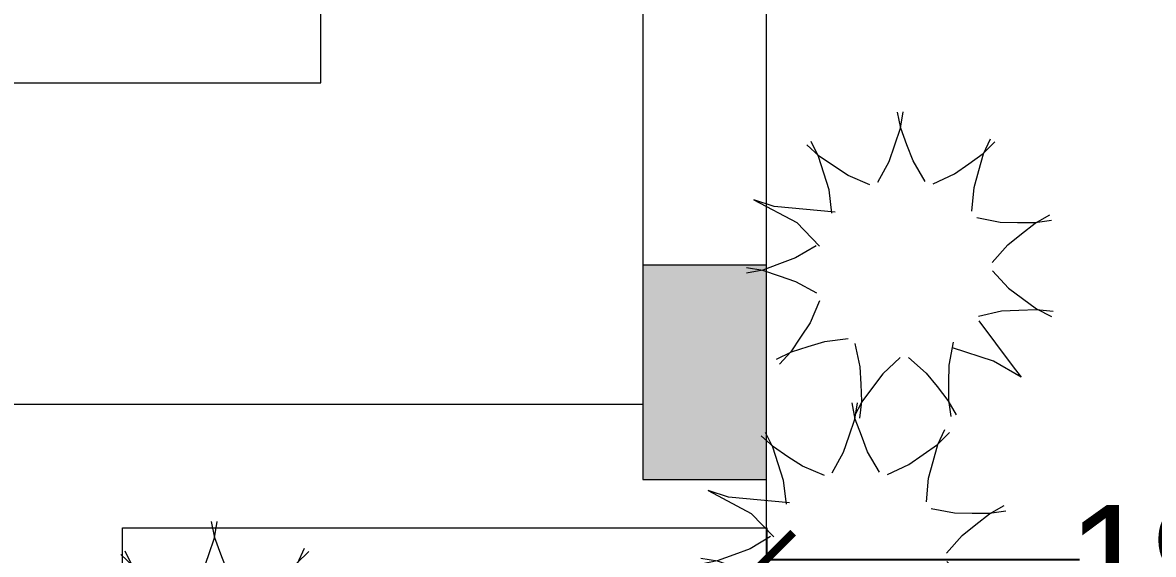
# Model space of a CAD drawing. Header units: millimetres. Extents: x 823088 to 974770, y -118861 to 5314.
# Drawn here: x 838612 to 840720, y -48673 to -47681 of the extents above; entities that cross this region are included whole.
import ezdxf

# ---------------------------------------------------------------- set-up
doc = ezdxf.new("R2010")
doc.units = ezdxf.units.MM
doc.header["$MEASUREMENT"] = 0
doc.layers.add('CAY', color=94, linetype='Continuous')
doc.styles.get("Standard").update_dxf_attribs({"font": 'arial.ttf'})
doc.dimstyles.new('bigdim', dxfattribs={"dimtxt": 200, "dimasz": 100, "dimexe": 0.18, "dimexo": 0.0625, "dimgap": 0.09, "dimtad": 0, "dimdec": 1, "dimzin": 0, "dimdsep": 46, "dimtxsty": 'Standard', "dimblk": 'ARCHTICK', "dimblk1": 'ARCHTICK', "dimblk2": 'ARCHTICK', "dimcen": 0.09, "dimadec": 0, "dimazin": 0, "dimtfac": 1, "dimtdec": 1, "dimtofl": 0, "dimtmove": 0, "dimatfit": 3, "dimfxl": 1, "dimtolj": 1, "dimtzin": 0, "dimarcsym": 0})

# ---------------------------------------------------------------- blocks, each defined once
blk = doc.blocks.new('A$C13116BC8')
at = {"layer": 'CAY', "lineweight": 5, "transparency": 33554495}
for points in [[(127.2, 274.8), (133, 302.4), (133.7, 323.1), (134.1, 343.9), (131.5, 363.6)], [(244.4, 274.8), (238.6, 302.4), (238, 323.1), (237.5, 343.9), (240.1, 363.6)], [(180.9, 292.3), (160, 311.2), (147.3, 327.6), (134.7, 344.1), (125.3, 361.5)], [(190.7, 292.3), (211.6, 311.2), (224.3, 327.6), (236.9, 344.1), (246.4, 361.5)], [(86.1, 223.4), (74.5, 249.1), (62.9, 266.2), (51.1, 283.4), (37.4, 297.7)], [(285.5, 223.4), (297.1, 249.1), (308.7, 266.2), (320.6, 283.4), (334.2, 297.7)], [(119.3, 269.1), (91.2, 272.1), (71.4, 277.9), (51.4, 283.8), (33.6, 292.4)], [(252.4, 269.1), (280.4, 272.1), (300.3, 277.9), (320.2, 283.8), (338.1, 292.4)], [(290.4, 220.2), (356.7, 220.2), (374.2, 220.2), (339.2, 205.5), (297.4, 176)], [(83.1, 214.1), (58.6, 200), (39.1, 193), (19.5, 186.1), (0, 182.5)], [(83.1, 157.6), (58.6, 171.6), (39.1, 178.6), (19.5, 185.5), (0, 189.1)], [(292.3, 180.9), (311.2, 160), (327.6, 147.3), (344.1, 134.7), (361.5, 125.3)], [(84.2, 161.4), (35.4, 107.6), (14.5, 92.9), (66.8, 117.4), (105.3, 122.2)], [(274.8, 127.2), (302.4, 133), (323.1, 133.7), (343.9, 134.1), (363.6, 131.5)], [(102.6, 119.3), (99.6, 91.2), (93.8, 71.4), (87.8, 51.4), (79.3, 33.6)], [(269.1, 119.3), (272.1, 91.2), (277.9, 71.4), (283.8, 51.4), (292.4, 33.6)], [(148.3, 86.1), (122.5, 74.5), (105.4, 62.9), (88.3, 51.1), (73.9, 37.4)], [(157.6, 83.1), (171.6, 58.6), (178.6, 39.1), (185.5, 19.5), (189.1, 0)], [(214.1, 83.1), (200, 58.6), (193, 39.1), (186.1, 19.5), (182.5, 0)], [(223.4, 86.1), (249.1, 74.5), (266.2, 62.9), (283.4, 51.1), (297.7, 37.4)]]:
    blk.add_lwpolyline(points, dxfattribs=at)
blk = doc.blocks.new('asdasdsd')
at = {"color": 1, "lineweight": 20}
blk.add_lwpolyline([(803113, -58623.4), (806413, -58623.4), (806413, -51623.4), (805213, -51623.4), (805213, -48623.4), (806413, -48623.4), (806413, -42923.4), (802213, -42923.4), (802213, -43623.4), (802113, -43623.4), (802113, -43853.4), (802413, -43853.4), (802413, -43153.4), (806183, -43153.4), (806183, -48393.4), (804983, -48393.4), (804983, -51853.4), (806183, -51853.4), (806183, -55923.4), (803113, -55923.4), (803113, -56153.4), (806183, -56153.4), (806183, -58393.4), (803113, -58393.4)], close=True, dxfattribs=at)
at = {"color": 1, "lineweight": 13}
blk.add_lwpolyline([(802413, -47793.4), (805583, -47793.4), (805583, -45173.4)], dxfattribs=at)
at = {"layer": 'CAY', "color": 1, "transparency": 33554495, "xscale": 1.567410653337407, "yscale": 1.567410653337407, "zscale": 1.567410653337407, "rotation": 306.912120025462}
for p in [(806259.5, -48081.1), (806174.5, -48623.6), (804981, -48845.1)]:
    blk.add_blockref('A$C13116BC8', p, dxfattribs=at)
blk = doc.blocks.new('sdasdas')
at = {"lineweight": 9, "transparency": 33554505}
h = blk.add_hatch(color=3, dxfattribs=at)
h.dxf.hatch_style = 1
h.paths.add_polyline_path([(485403, 21983), (485173, 21983), (485173, 21583), (485403, 21583)])
at = {"color": 3, "lineweight": 9}
blk.add_lwpolyline([(485403, 21983), (485173, 21983), (485173, 21583), (485403, 21583)], close=True, dxfattribs=at)
blk = doc.blocks.new('bvvbbbbvbvbvb')
at = {"color": 6, "lineweight": 30}
blk.add_blockref('sdasdas', (-5482.5, 1508.1), dxfattribs=at)
blk = doc.blocks.new('_ArchTick')
at = {"color": 0, "linetype": 'ByBlock', "lineweight": 9, "const_width": 0.15}
blk.add_lwpolyline([(-0.5, -0.5), (0.5, 0.5)], dxfattribs=at)
blk = doc.blocks.new('*D68')
at = {"color": 0, "lineweight": -2, "transparency": 16777216}
for p, q in [((841977.1, -48491), (841977.1, -48682.7)), ((839998.5, -48623.5), (839998.5, -48682.7)), ((839998.5, -48682.5), (840582, -48682.5)), ((841977.1, -48682.5), (841393.5, -48682.5))]:
    blk.add_line(p, q, dxfattribs=at)
at = {"layer": 'Defpoints', "color": 0, "lineweight": 9, "transparency": 16777216}
for p in [(841977.1, -48491), (839998.5, -48623.4), (841977.1, -48682.5)]:
    blk.add_point(p, dxfattribs=at)
at = {"color": 0, "lineweight": -2, "transparency": 16777216, "xscale": 100, "yscale": 100, "zscale": 100, "rotation": 180}
blk.add_blockref('_ArchTick', (839998.5, -48682.5), dxfattribs=at)
at = {"color": 0, "lineweight": -2, "transparency": 16777216, "xscale": 100, "yscale": 100, "zscale": 100}
blk.add_blockref('_ArchTick', (841977.1, -48682.5), dxfattribs=at)
at = {"color": 0, "lineweight": 9, "transparency": 16777216, "insert": (840987.8, -48682.5), "char_height": 200, "attachment_point": 5}
blk.add_mtext('\\A1;1978.6', dxfattribs=at)

msp = doc.modelspace()

# ---------------------------------------------------------------- block references
at = {"color": 8, "lineweight": 9}
msp.add_blockref('asdasdsd', (33585.5, 0), dxfattribs=at)
at = {"color": 6, "lineweight": 30}
msp.add_blockref('bvvbbbbvbvbvb', (360077.97, -71624.5), dxfattribs=at)

# ---------------------------------------------------------------- dimensions: what is measured, and where the dimension line sits
at = {"color": 8, "lineweight": 9}
dim = msp.add_linear_dim(base=(841977.1, -48682.5), p1=(839998.47, -48623.43), p2=(841977.1, -48490.97), dimstyle='bigdim', dxfattribs=at)
dim.commit()
dim.dimension.update_dxf_attribs({"geometry": '*D68', "text_midpoint": (840987.78, -48682.5)})

doc.saveas('drawing.dxf')
